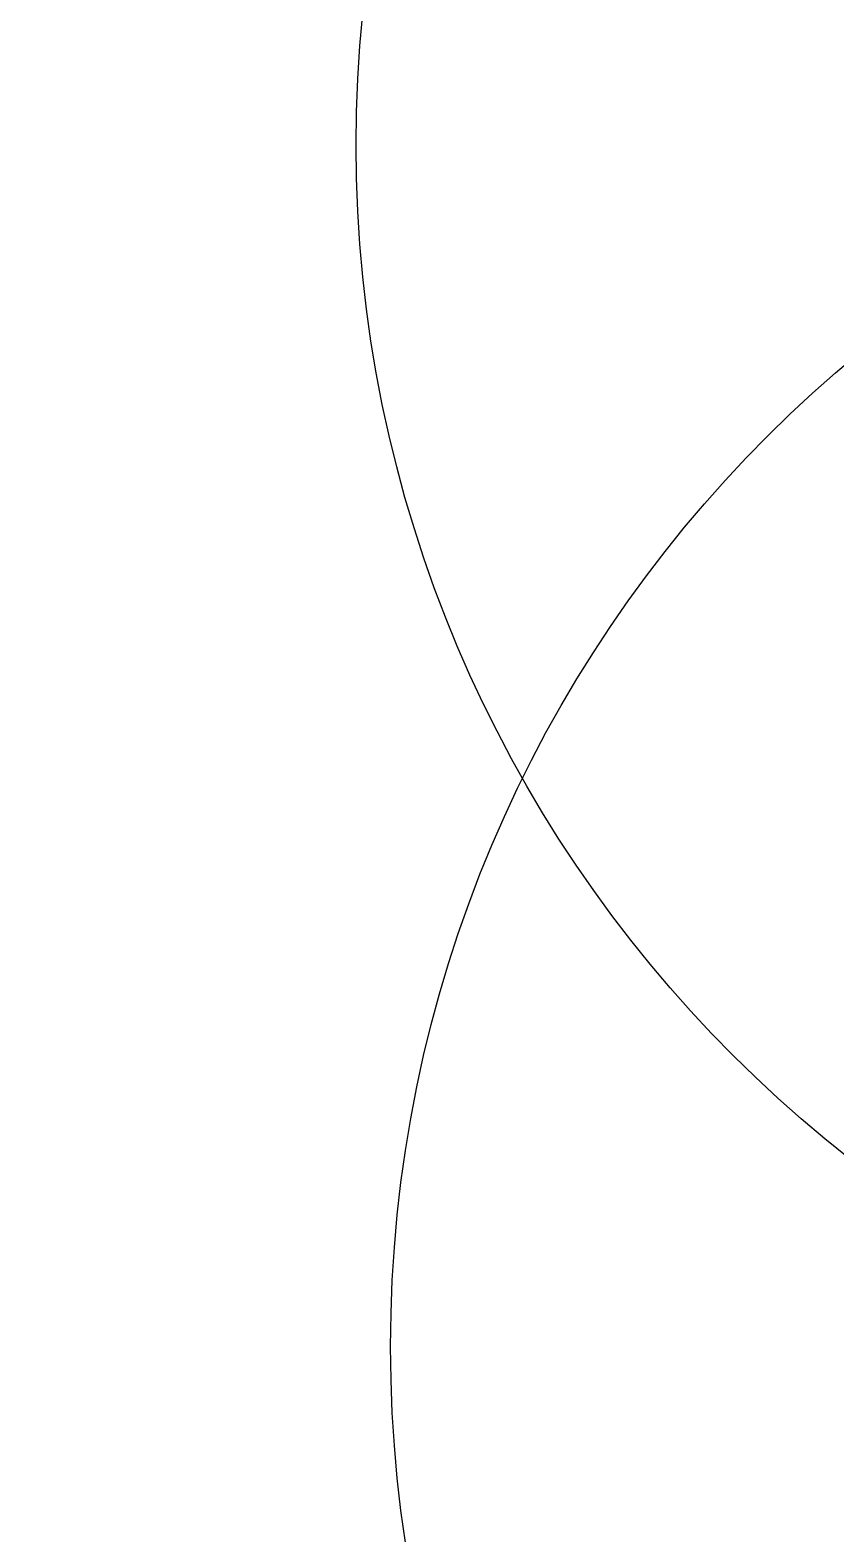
# Model space of a CAD drawing. Header units: metres. Extents: x 180 to 3220, y 13789 to 15035.
# Drawn here: x 766.633 to 767.102, y 14730.113 to 14730.988 of the extents above; entities that cross this region are included whole.
import ezdxf

# ---------------------------------------------------------------- set-up
doc = ezdxf.new("R2010")
doc.units = ezdxf.units.M
doc.header["$MEASUREMENT"] = 0
doc.layers.add('04 Посадки (привязки)', color=7, linetype='Continuous')
doc.layers.add('50 Дендроплан (привязки)', color=7, linetype='Continuous')
doc.styles.get("Standard").update_dxf_attribs({"font": 'arial.ttf'})
doc.dimstyles.get("Standard").update_dxf_attribs({"dimtxt": 0.18, "dimasz": 0.18, "dimexe": 0.18, "dimexo": 0.0625, "dimgap": 0.09, "dimtad": 0, "dimtih": 1, "dimtoh": 1, "dimdec": 4, "dimzin": 0, "dimdsep": 46, "dimtxsty": 'Standard', "dimcen": 0.09, "dimadec": 0, "dimazin": 0, "dimtfac": 1, "dimtdec": 4, "dimtofl": 0, "dimtmove": 0, "dimatfit": 3, "dimfxl": 1, "dimtolj": 1, "dimtzin": 0, "dimarcsym": 0})

# ---------------------------------------------------------------- blocks, each defined once
blk = doc.blocks.new('*U229')
at = {"layer": '04 Посадки (привязки)', "color": 85, "lineweight": 20, "true_color": 0x5c9d58}
blk.add_circle((-0.00734, 0), 0.75, dxfattribs=at)
blk = doc.blocks.new('*U230')
at = {"layer": '50 Дендроплан (привязки)', "color": 0, "linetype": 'ByBlock', "lineweight": -2, "rotation": 271.6426836167673}
for p in [(767.55327, 14731.61325), (767.57334, 14730.91354), (767.59341, 14730.21383), (767.61347, 14729.51411)]:
    blk.add_blockref('*U229', p, dxfattribs=at)
blk = doc.blocks.new('*D231')
at = {"layer": '50 Дендроплан (привязки)', "color": 0, "lineweight": 0, "ltscale": 4}
for p, q in [((766.82964, 14753.97891), (763.96457, 14753.89478)), ((764.15917, 14753.40028), (764.61648, 14737.82588)), ((765.09408, 14721.56057), (764.63677, 14737.13497)), ((767.7939, 14721.13963), (764.92883, 14721.0555))]:
    blk.add_line(p, q, dxfattribs=at)
at = {"layer": '50 Дендроплан (привязки)', "color": 0, "lineweight": 5, "ltscale": 4}
for points in [[(764.24246, 14753.40273), (764.07587, 14753.39783), (764.14449, 14753.90006)], [(765.17738, 14721.56302), (765.01078, 14721.55813), (765.10875, 14721.06079)]]:
    blk.add_solid(points, dxfattribs=at)
at = {"layer": '50 Дендроплан (привязки)', "color": 0, "ltscale": 4, "insert": (764.62662, 14737.48043), "char_height": 0.5, "attachment_point": 5}
blk.add_mtext('\\A1;32.85', dxfattribs=at)

msp = doc.modelspace()

# ---------------------------------------------------------------- block references
at = {"layer": '50 Дендроплан (привязки)', "color": 4, "lineweight": 5}
msp.add_blockref('*U230', (0, 0), dxfattribs=at)

# ---------------------------------------------------------------- dimensions: what is measured, and where the dimension line sits
at = {"layer": '50 Дендроплан (привязки)', "ltscale": 4}
dim = msp.add_aligned_dim(p1=(766.89211, 14753.98074), p2=(767.85637, 14721.14147), distance=-2.74881, dimstyle='Standard', override={"dimtxt": 0.5, "dimasz": 0.5, "dimdec": 2, "dimlwd": 0, "dimlwe": 0}, dxfattribs=at)
dim.commit()
dim.dimension.update_dxf_attribs({"geometry": '*D231', "text_midpoint": (764.62662, 14737.48043)})

doc.saveas('drawing.dxf')
